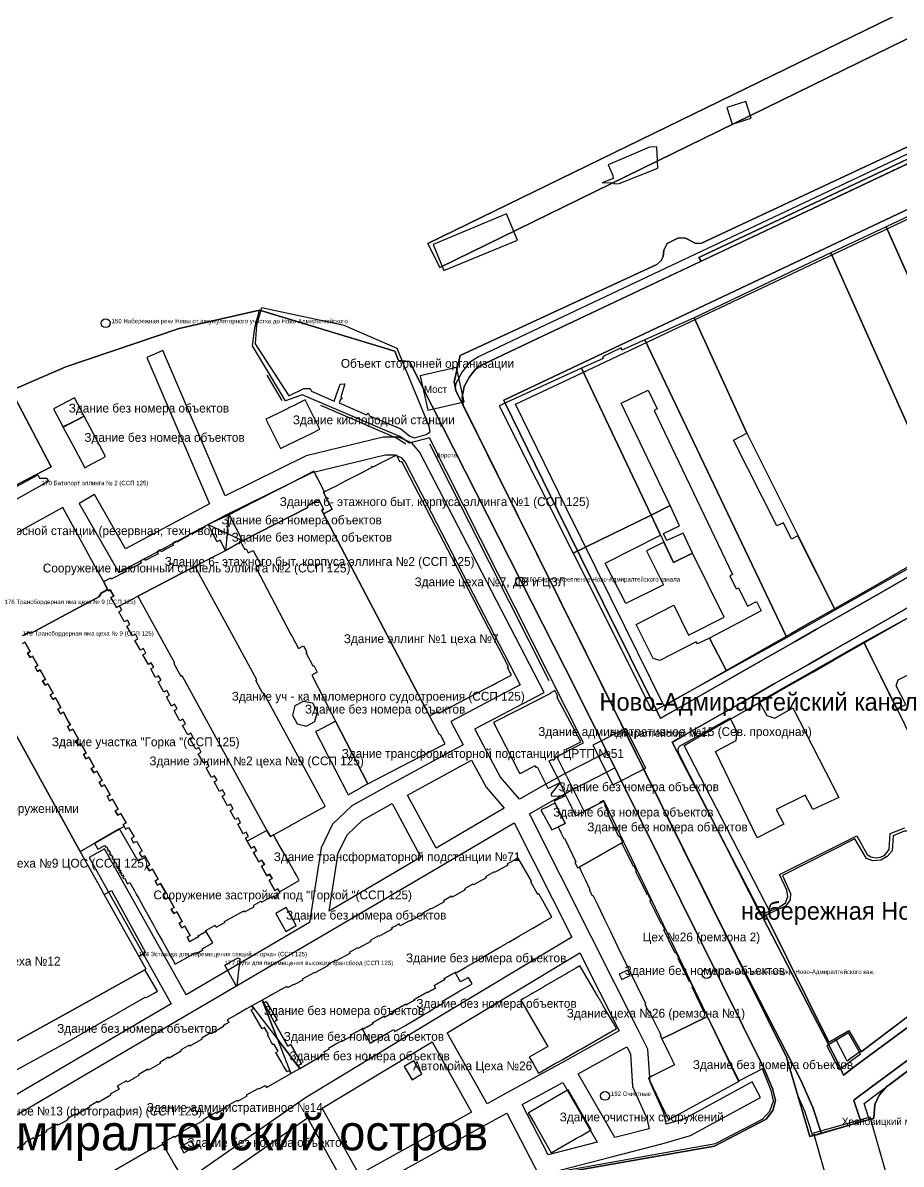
# Model space of a CAD drawing. Extents: x -1571 to 863, y -881 to 2148.
# Drawn here: x 40.6 to 339.2, y 1347.2 to 1735.2 of the extents above; entities that cross this region are included whole.
import ezdxf

# ---------------------------------------------------------------- set-up
doc = ezdxf.new("R2010")
doc.units = 0
for name, color, linetype in [('AREAS', 62, 'CONTINUOUS'), ('BRIDGES', 34, 'CONTINUOUS'), ('BUILDINGS_CONTEXT', 9, 'CONTINUOUS'), ('BUILDINGS_SHIPYARD', 6, 'CONTINUOUS'), ('FENCE', 1, 'CONTINUOUS'), ('FENCE_GATES', 2, 'CONTINUOUS'), ('LABELS', 7, 'CONTINUOUS'), ('LAND_EDGE', 8, 'CONTINUOUS'), ('ROADS_CITY', 8, 'CONTINUOUS'), ('ROADS_INTERNAL', 250, 'CONTINUOUS'), ('SIDEWALKS', 9, 'CONTINUOUS'), ('WATER', 5, 'CONTINUOUS'), ('ZONE_SHIPYARD', 1, 'CONTINUOUS')]:
    doc.layers.add(name, color=color, linetype=linetype)

msp = doc.modelspace()

# ---------------------------------------------------------------- linework, layer by layer
at = {"layer": 'AREAS'}
for points in [[(270.5, 1655.5), (271.231, 1654.184), (402.896, 1716.341), (402.3, 1717.6)], [(254.2, 1567.9), (261.9, 1551.8), (268.3, 1555), (265.1, 1561.8), (259.6, 1559.2), (258.4, 1561.6), (263.9, 1564.2), (260.7, 1571.2)], [(293.2, 1431.9), (314.7, 1388.7), (321.5, 1392.7), (325.7, 1385.4), (375.1, 1422.9), (354.7, 1467.2), (348, 1464.2), (346.4, 1461.7), (343.7, 1460.4), (340.3, 1460.4), (336.5, 1458.9), (336.2, 1453.8), (334.5, 1451.8), (332.3, 1450.6), (329.6, 1450.4), (327.5, 1451.1), (323.5, 1457.8), (298.9, 1445.4), (301.6, 1439.3), (301.5, 1437.1), (299.9, 1435)]]:
    msp.add_lwpolyline(points, close=True, dxfattribs=at)
at = {"layer": 'BRIDGES'}
for points in [[(178.322, 1603.547), (190.722, 1606.347), (188.078, 1618.053), (175.678, 1615.253)], [(234.373, 1489.666), (241.173, 1476.166), (252.427, 1481.834), (245.627, 1495.334)], [(309.48, 1357.77), (319.98, 1320.77), (339.22, 1326.23), (328.72, 1363.23)]]:
    msp.add_lwpolyline(points, close=True, dxfattribs=at)
at = {"layer": 'BUILDINGS_CONTEXT'}
for points in [[(281.783, 1700.795), (288.2, 1702.8), (286.417, 1708.505), (280, 1706.5)], [(256.2, 1693.1), (253.7, 1693), (239.6, 1687), (241.2, 1683.3), (241.3, 1682.3), (237.6, 1680.8), (241.6, 1681), (241.6, 1680.5), (243.4, 1680.6), (256.5, 1685.8)], [(377, 1569.8), (392.2, 1578.5), (350.2, 1673.5), (334.1, 1665.9), (344.1, 1643.6), (349.7, 1646.1), (349, 1647.7), (354.1, 1649.9), (357.9, 1641), (347.3, 1636.3), (353.7, 1622.1), (364.4, 1626.8), (369, 1616.2), (358.4, 1611.6), (364.5, 1597.9), (374.2, 1602.2), (379.1, 1590.9), (369.6, 1586.7)], [(205.1, 1670.3), (180.098, 1659.899), (183.8, 1651), (208.802, 1661.401)], [(358.8, 1559.5), (377, 1569.8), (334.1, 1665.9), (315.3, 1657)], [(315.3, 1657), (268.9, 1635), (286.8, 1595.7), (316.8, 1535.7), (358.8, 1559.5)], [(268.9, 1635), (252.1, 1627.5), (300.4, 1526.3), (316.8, 1535.7), (304.1, 1560.8), (302, 1559.7), (299.2, 1565.3), (297, 1564.2), (282.2, 1593.4), (286.8, 1595.7)], [(300.4, 1526.3), (252.1, 1627.5), (244.3, 1624), (244, 1624.7), (237.7, 1621.7), (237.9, 1621.1), (230.6, 1617.8), (254.2, 1567.9), (260.7, 1571.2), (244.1, 1605.9), (253.2, 1610.4), (256.3, 1604), (255.3, 1603.5), (281.9, 1547.7), (281, 1547.2), (283.1, 1542.8), (284, 1543.2), (287, 1536.9), (290.1, 1538.5), (291.6, 1535.4), (274.1, 1526.1), (279.9, 1515)], [(202.6, 1605), (227.7, 1554.9), (254.2, 1567.9), (230.6, 1617.8)], [(254.2, 1567.9), (227.7, 1554.9), (254.3, 1502), (254.8, 1501.5), (255.7, 1501.6), (279.9, 1515), (274.1, 1526.1), (270, 1524.1), (269.6, 1524.8), (257.2, 1518.5), (254.9, 1519.1), (249.1, 1530.7), (262, 1537.3), (267, 1527.1), (279.1, 1533.2), (268.3, 1555), (261.9, 1551.8), (258.6, 1558.7), (252.7, 1555.7), (258.4, 1544.2), (245.6, 1537.8), (238.6, 1551.5), (257.4, 1561.1)], [(326.6, 1524.7), (337.7, 1502), (340.8, 1503.5), (337.5, 1509.8), (338.2, 1511.9), (348.5, 1517.1), (349.4, 1515.5), (348.2, 1513), (354.6, 1499.8), (354.3, 1497.2), (342.7, 1491.9), (348.2, 1481.2), (368.2, 1490.9), (345.7, 1535.2)], [(321.3, 1391.9), (314, 1387.5), (318.2, 1379.4), (325.4, 1384.8)]]:
    msp.add_lwpolyline(points, close=True, dxfattribs=at)
msp.add_lwpolyline([(354.6, 1468.3), (326.6, 1524.7), (291, 1504.4), (293.6, 1499.8), (296.3, 1498.8), (302.4, 1502.4), (318, 1471.9), (309.2, 1467.8), (306.6, 1472.7), (296.8, 1467.8), (299.4, 1462.8), (290.3, 1458.2), (276.1, 1487.5), (283.1, 1491.3), (283.5, 1494.2), (281.1, 1498.8), (263.8, 1489.2), (263.3, 1488.3), (263.4, 1487.2), (291.4, 1432), (297.8, 1434.6), (299.9, 1436.1), (300.7, 1438.2), (300.4, 1440.4), (297.9, 1445.7), (324.2, 1458.9), (327.7, 1452.5), (328.9, 1451.7), (330.6, 1451.4), (332.1, 1451.6), (333.6, 1452.2), (335.2, 1454.2), (335.5, 1459.6), (340.5, 1461.6)], dxfattribs=at)
at = {"layer": 'BUILDINGS_SHIPYARD'}
for points in [[(121.79, 1638.33), (120.09, 1632.46), (119.66, 1626.15), (131.03, 1608.48), (136.22, 1610.96), (138.36, 1610.93), (138.78, 1610.06), (146.54, 1606.61), (148.57, 1612.36), (150.07, 1612.55), (148.81, 1607.96), (149.34, 1607.41), (148.59, 1607.32), (148.14, 1606.04), (157.5, 1602.02), (158.04, 1602.55), (158.46, 1601.68), (169.1, 1597.21), (172.16, 1594.7), (173.76, 1594.13), (177.74, 1595.24), (179.15, 1596.18), (178.76, 1598.12), (167.96, 1624.56), (149.88, 1632.38)], [(58.173, 1607.775), (51.05, 1603.98), (54.377, 1597.735), (61.5, 1601.53)], [(123.29, 1600.49), (128.21, 1590.48), (131.02, 1591.86), (133.13, 1592.89), (133.53, 1593.09), (136.59, 1594.59), (138.57, 1595.56), (141.6, 1597.05), (136.68, 1607.07), (136.37, 1606.91), (135.74, 1606.6), (135.43, 1606.45), (135.26, 1606.37), (134.17, 1605.83), (133.11, 1605.31), (132.12, 1604.82), (131.53, 1604.53), (131.22, 1604.38), (130.9, 1604.23), (130.59, 1604.07), (130.27, 1603.92), (127.78, 1602.7), (126.72, 1602.18), (126.64, 1602.13), (125.92, 1601.78), (124.3, 1600.99)], [(54.3, 1597.88), (56.95, 1592.92), (59.44, 1588.25), (61.71, 1584.01), (62.07, 1584.2), (64.12, 1585.29), (66.89, 1586.77), (67.11, 1586.89), (68.76, 1587.76), (61.5, 1601.53), (57.05, 1599.25)], [(179.35, 1499.86), (180.25, 1500.33), (181.84, 1501.17), (182.14, 1500.6), (186.43, 1502.85), (193.96, 1506.8), (198.04, 1508.94), (199.17, 1509.53), (199.2, 1509.55), (200.32, 1510.13), (201.69, 1510.85), (201.92, 1510.97), (206.75, 1513.51), (205.4, 1516.09), (205.79, 1516.3), (187.36, 1551.78), (186.58, 1553.26), (169.49, 1586.16), (168.98, 1585.92), (167.73, 1588.32), (161.61, 1585.19), (160.53, 1584.63), (159.58, 1584.15), (159.46, 1584.36), (159, 1584.13), (159.11, 1583.91), (155.43, 1582.03), (154.1, 1581.35), (150.93, 1579.72), (148.81, 1578.64), (147.14, 1577.78), (145.51, 1576.95), (143.21, 1575.77), (142.91, 1575.62), (145.82, 1569.89), (142.91, 1568.37), (178.95, 1499.65)], [(137.56, 1570.46), (137.31, 1570.96), (141.26, 1573.03), (142.88, 1569.93), (142.27, 1569.6), (142.91, 1568.37), (145.82, 1569.89), (142.91, 1575.62), (143.21, 1575.77), (141.17, 1579.79), (140.89, 1580.35), (140.29, 1581.52), (140.17, 1581.76), (139.62, 1582.84), (129.14, 1577.43), (118.41, 1571.9), (110.79, 1567.97), (115.3, 1559.13)], [(145.51, 1500.64), (146.48, 1498.76), (146.97, 1497.79), (157.92, 1476.56), (166.01, 1480.73), (179.14, 1487.5), (184.23, 1490.12), (182.66, 1493.18), (182.41, 1493.05), (178.95, 1499.65), (142.91, 1568.37), (142.27, 1569.6), (142.88, 1569.93), (141.26, 1573.03), (137.31, 1570.96), (137.56, 1570.46), (115.3, 1559.13), (114.67, 1558.81), (116.07, 1556.14), (116.54, 1556.39), (117.24, 1555.05), (118.93, 1555.88), (121.54, 1550.94), (119.83, 1550.11), (131.77, 1527.34), (132.29, 1526.36), (134.31, 1522.5), (136.08, 1523.43), (137.19, 1521.33), (136.87, 1521.16), (139.26, 1516.6), (139.54, 1516.75), (140.75, 1514.44), (138.9, 1513.46)], [(110.79, 1567.97), (103.63, 1564.67), (110.13, 1561.59)], [(70.38, 1542.53), (71.58, 1540.38), (70.6, 1539.83), (72.46, 1536.51), (73.47, 1537.08), (79.75, 1540.35), (99.2, 1550.5), (107.14, 1554.64), (108.26, 1555.22), (109.53, 1555.88), (107.77, 1559.34), (106.72, 1558.85), (103.63, 1564.67), (102.44, 1564.05), (102.59, 1563.75), (98.06, 1561.39), (97.9, 1561.69), (96.82, 1561.12), (96.98, 1560.83), (92.98, 1558.74), (92.81, 1559.07), (91.51, 1558.39), (91.9, 1557.63), (89.26, 1556.26), (88.37, 1555.79), (87.64, 1555.41), (87.3, 1556.06), (86.27, 1555.53), (86.67, 1554.77), (85.5, 1554.16), (84.58, 1553.67), (82.26, 1552.47), (81.99, 1552.99), (80.69, 1552.31), (81.04, 1551.64), (80.1, 1551.15), (78.05, 1550.08), (77.13, 1549.6), (76.9, 1550.04), (75.27, 1549.19), (75.58, 1548.6), (70.72, 1546.06), (70.52, 1546.44), (69.79, 1546.06), (68.56, 1545.42), (68.13, 1545.2), (69.48, 1542.6), (69.72, 1542.17)], [(109.53, 1555.88), (114.67, 1558.81), (115.3, 1559.13), (110.13, 1561.59)], [(91.95, 1517.48), (94.34, 1513.15), (94.65, 1513.32), (123.65, 1460.72), (124.79, 1458.65), (125.84, 1459.22), (131.05, 1462.08), (132.13, 1462.67), (132.34, 1462.79), (132.84, 1463.06), (135.86, 1464.72), (136.52, 1465.08), (136.74, 1465.2), (142.27, 1468.24), (142.49, 1468.36), (143.46, 1468.89), (143.36, 1469.08), (143.28, 1469.23), (143.19, 1469.39), (143.11, 1469.55), (143.03, 1469.7), (142.94, 1469.86), (142.86, 1470.01), (122.57, 1507.41), (122.27, 1507.25), (119.85, 1511.69), (120.16, 1511.87), (110.3, 1530.04), (108.39, 1533.55), (100.52, 1548.07), (100.08, 1548.88), (99.2, 1550.5), (79.75, 1540.35), (92.26, 1517.66)], [(215.09, 1482.11), (215.47, 1482.3), (219.04, 1475.31), (219.17, 1475.05), (219.22, 1474.97), (223.28, 1477.04), (222.07, 1479.41), (221.42, 1480.69), (220.86, 1481.79), (220.34, 1482.8), (220.18, 1483.1), (219.72, 1484.01), (219.55, 1484.35), (220.77, 1484.97), (220.96, 1484.6), (221.62, 1484.94), (221.41, 1485.36), (225.68, 1487.54), (225.33, 1488.23), (225.39, 1488.27), (226.43, 1488.8), (230.35, 1490.8), (222.19, 1506.1), (222.51, 1506.27), (221.51, 1508.23), (219.89, 1507.41), (219.98, 1507.24), (217.8, 1506.12), (217.57, 1506), (217.17, 1505.8), (216.08, 1505.24), (200.7, 1497.38), (202.58, 1493.7), (209.28, 1480.58), (209.39, 1480.36), (209.56, 1480.04), (210.35, 1480.44), (214.78, 1482.71)], [(140.77, 1501.03), (139.29, 1503.95), (135.96, 1504.55), (133.11, 1503.01), (132.29, 1499.85), (133.92, 1496.97), (134.43, 1496.84), (134.73, 1496.76), (136.19, 1496.38), (136.57, 1496.28), (137.01, 1496.17), (139.88, 1497.68)], [(146.97, 1497.79), (145.8, 1497.19), (145.57, 1497.07), (144.48, 1496.51), (142.05, 1495.26), (141, 1494.72), (140.72, 1494.57), (140.42, 1494.42), (140.15, 1494.28), (143.64, 1487.49), (144.25, 1486.31), (146.11, 1482.71), (146.73, 1481.5), (147, 1480.98), (148.72, 1477.64), (149.07, 1476.97), (150.86, 1473.48), (151.21, 1472.81), (155.84, 1475.4), (156.17, 1475.58), (156.53, 1475.78), (156.62, 1475.83), (157.6, 1476.38), (157.92, 1476.56)], [(220.14, 1473.07), (220.48, 1472.37), (225.28, 1472.62), (223.28, 1477.04)], [(222.63, 1461.89), (222.95, 1461.23), (223.57, 1459.94), (224.53, 1457.97), (224.75, 1458.08), (228.65, 1450.04), (228.33, 1449.88), (229.25, 1447.98), (229.77, 1448.24), (244.29, 1456.5), (244.58, 1456.64), (243.59, 1458.68), (243.31, 1458.54), (239.52, 1466.35), (239.82, 1466.5), (238.5, 1469.21), (238.75, 1469.33), (238.01, 1470.86), (236.73, 1470.23), (236.88, 1469.93), (230.42, 1466.51), (230.34, 1466.67), (229.65, 1466.33), (229.75, 1466.13), (229.62, 1466.06), (228.95, 1465.74), (228.68, 1465.61), (228.52, 1465.95), (228.21, 1466.58), (227.96, 1467.1), (227.53, 1467.98), (227.23, 1468.6), (226.89, 1469.32), (226.61, 1469.88), (226.18, 1470.78), (225.28, 1472.62), (221.3, 1470.69), (221.25, 1470.67), (221.59, 1469.98), (224.97, 1463.02)], [(220.26, 1469.34), (220.03, 1469.22), (219.79, 1469.11), (219.56, 1468.99), (219.33, 1468.88), (219.09, 1468.77), (218.86, 1468.65), (217.49, 1467.99), (216.79, 1467.65), (217.44, 1466.44), (217.85, 1465.68), (218.44, 1464.59), (218.8, 1463.92), (219.35, 1462.9), (219.79, 1462.09), (220.47, 1460.84), (222.63, 1461.89), (224.97, 1463.02), (221.59, 1469.98)], [(100.39, 1424.54), (97.36, 1422.9), (96.51, 1424.41), (97.52, 1424.98), (95.69, 1428.18), (94.68, 1427.61), (93.83, 1429.12), (94.84, 1429.69), (92.95, 1433.01), (91.93, 1432.44), (91.09, 1433.95), (92.1, 1434.52), (90.19, 1437.86), (89.18, 1437.29), (88.33, 1438.8), (89.34, 1439.37), (87.49, 1442.62), (86.47, 1442.05), (85.63, 1443.56), (86.64, 1444.13), (84.71, 1447.49), (83.7, 1446.93), (82.85, 1448.44), (83.86, 1449), (82.38, 1451.6), (79.84, 1450.19), (73.54, 1461.19), (65.51, 1456.61), (64.99, 1456.32), (66.15, 1454.29), (68.47, 1455.62), (68.84, 1454.97), (69.15, 1455.15), (69.6, 1454.36), (69.29, 1454.19), (69.51, 1453.8), (69.82, 1453.98), (70.14, 1453.42), (70.47, 1452.85), (70.26, 1452.73), (70.13, 1452.66), (70.4, 1452.2), (70.73, 1452.39), (71.23, 1451.52), (70.9, 1451.33), (71.16, 1450.88), (71.48, 1451.07), (71.95, 1450.25), (71.63, 1450.06), (71.86, 1449.66), (72.18, 1449.85), (72.66, 1449.01), (72.28, 1448.8), (72.53, 1448.37), (72.9, 1448.58), (73.12, 1448.2), (72.74, 1447.99), (72.89, 1447.72), (73.27, 1447.94), (73.56, 1447.42), (73.2, 1447.22), (73.37, 1446.93), (73.74, 1447.14), (73.94, 1446.8), (73.53, 1446.57), (73.73, 1446.23), (74.12, 1446.45), (74.35, 1446.04), (73.97, 1445.83), (74.24, 1445.37), (74.66, 1445.6), (74.99, 1445.03), (74.58, 1444.8), (74.87, 1444.3), (75.18, 1444.48), (76.27, 1442.57), (77.01, 1443), (77.61, 1441.92), (78.48, 1440.34), (79.21, 1439.04), (80.07, 1437.5), (82.13, 1433.79), (82.98, 1432.26), (85.14, 1428.38), (85.89, 1427.03), (86.57, 1425.81), (87.35, 1424.4), (88.01, 1423.22), (88.69, 1421.99), (90.96, 1417.91), (91.65, 1416.68), (92.46, 1415.22), (99.45, 1419.21), (99.66, 1418.83), (101.85, 1420.08), (101.64, 1420.46), (105.23, 1422.5), (103.02, 1426.38), (100.21, 1424.86)], [(122.75, 1449.06), (121.74, 1448.49), (123.55, 1445.26), (124.56, 1445.82), (125.41, 1444.31), (124.4, 1443.75), (126.34, 1440.28), (127.35, 1440.85), (127.91, 1439.85), (134.64, 1443.7), (133.77, 1445.23), (132.96, 1446.67), (131.95, 1448.44), (130.93, 1450.26), (130.49, 1451.03), (129.44, 1452.87), (129.12, 1453.44), (128.93, 1453.77), (127.71, 1455.92), (127.38, 1456.52), (127.34, 1456.58), (126.7, 1457.72), (125.84, 1459.22), (124.79, 1458.65), (123.65, 1460.72), (116.94, 1457.06), (118.26, 1454.7), (119.28, 1455.27), (120.12, 1453.76), (119.11, 1453.19), (120.9, 1450), (121.91, 1450.57), (122.36, 1449.76)], [(272.67, 1398.9), (272.34, 1398.74), (268.16, 1407.36), (268.47, 1407.51), (267.56, 1409.4), (267.28, 1409.27), (263.44, 1417.16), (263.69, 1417.28), (262.8, 1419.11), (262.45, 1418.94), (258.59, 1426.88), (258.91, 1427.03), (258, 1428.91), (257.72, 1428.78), (253.82, 1436.79), (254.12, 1436.94), (253.24, 1438.76), (252.96, 1438.63), (249.04, 1446.71), (249.29, 1446.83), (248.44, 1448.57), (248.2, 1448.45), (244.29, 1456.5), (229.77, 1448.24), (230.07, 1447.62), (230.7, 1446.31), (231.81, 1444.03), (233.33, 1440.89), (233.45, 1440.65), (233.2, 1440.53), (234.17, 1438.53), (234.42, 1438.65), (235.97, 1435.46), (237.95, 1431.39), (238.55, 1430.14), (240.42, 1426.29), (242.97, 1421.05), (246.71, 1413.36), (247.32, 1412.1), (249.28, 1408.06), (252.3, 1401.85), (252.05, 1401.72), (253.02, 1399.72), (253.27, 1399.84), (256.02, 1394.18), (257.15, 1391.86), (257.5, 1391.14), (257.34, 1391.05), (257.93, 1389.83), (273.4, 1397.42)], [(122.53, 1402.12), (123.38, 1402.59), (127.07, 1396.22), (126.11, 1395.66), (130.73, 1387.34), (131.72, 1387.88), (135.34, 1381.34), (134.3, 1380.76), (134.82, 1379.81), (141.57, 1383.77), (142.65, 1384.41), (143.35, 1384.8), (142.99, 1385.44), (144.85, 1386.47), (144.67, 1386.79), (145.33, 1387.15), (147.05, 1388.11), (149.05, 1389.22), (149.17, 1389), (152.41, 1390.8), (152.21, 1391.17), (156, 1393.28), (156.35, 1393.47), (156.5, 1393.21), (159.67, 1394.96), (159.48, 1395.3), (163.52, 1397.53), (163.68, 1397.25), (166.87, 1399.02), (166.68, 1399.35), (170.81, 1401.64), (170.94, 1401.42), (173.78, 1403), (173.64, 1403.26), (178.12, 1405.74), (178.23, 1405.54), (180.99, 1407.07), (180.5, 1407.95), (184.11, 1409.96), (183.9, 1410.34), (187.63, 1412.41), (188.07, 1412.65), (188.19, 1412.44), (190.97, 1414.08), (194.62, 1416.19), (198.78, 1418.61), (202.25, 1420.62), (203.39, 1421.28), (203.62, 1421.41), (203.84, 1421.54), (204.07, 1421.67), (204.29, 1421.8), (204.52, 1421.93), (204.74, 1422.06), (204.98, 1422.2), (205.8, 1422.67), (205.86, 1422.71), (209.52, 1424.83), (214.05, 1427.46), (216.71, 1429), (220.53, 1431.22), (218.71, 1434.51), (218.7, 1434.53), (217.91, 1435.96), (217.89, 1435.98), (216.11, 1439.19), (215.68, 1438.96), (213.29, 1443.27), (213.57, 1443.42), (209.02, 1451.31), (208.95, 1451.27), (208.73, 1451.15), (207.57, 1450.5), (206.06, 1449.67), (205.57, 1449.4), (205.35, 1449.27), (205.55, 1448.92), (201.01, 1446.41), (200.91, 1446.59), (197.93, 1444.94), (198.13, 1444.58), (193.81, 1442.18), (193.67, 1442.43), (190.84, 1440.86), (191.02, 1440.53), (186.55, 1438.05), (186.41, 1438.3), (183.67, 1436.78), (183.87, 1436.42), (181.79, 1435.27), (181.57, 1435.15), (179.54, 1434.02), (179.45, 1434.2), (176.47, 1432.55), (176.64, 1432.25), (172.2, 1429.79), (172.09, 1429.99), (168.98, 1428.26), (168.63, 1428.9), (167.52, 1428.28), (166.37, 1427.64), (165.98, 1427.43), (166.15, 1427.11), (165.6, 1426.81), (164.5, 1426.2), (163.43, 1425.61), (163.22, 1425.49), (161.64, 1424.61), (161.53, 1424.81), (161.22, 1424.64), (160.34, 1424.15), (158.74, 1423.27), (158.92, 1422.95), (154.51, 1420.51), (154.39, 1420.73), (151.62, 1419.2), (151.78, 1418.91), (147.16, 1416.34), (147.04, 1416.55), (144.19, 1414.97), (144.35, 1414.69), (139.95, 1412.25), (139.84, 1412.45), (135.62, 1410.1), (135.78, 1409.82), (132.78, 1408.15), (132.68, 1408.32), (130.63, 1407.18), (130.36, 1407.67), (128.48, 1406.62), (128.26, 1406.5), (127.86, 1406.28), (126.45, 1405.49), (125.62, 1405.04), (124.26, 1404.28), (122.02, 1403.04)], [(126.62, 1432.47), (130.04, 1426.34), (133.623, 1428.339), (130.203, 1434.469)], [(83.65, 1404.45), (83.8, 1404.54), (85.26, 1405.38), (86.39, 1406.03), (82.73, 1412.34), (82.37, 1412.96), (82.16, 1413.33), (56.26, 1398.86), (18.74, 1378.26), (23, 1370.49), (24.07, 1371.08), (25.68, 1371.96), (26.96, 1372.66), (26.82, 1372.92), (56.23, 1389.06), (82.24, 1403.96), (82.65, 1403.88), (83.44, 1404.33)], [(184.11, 1409.96), (180.5, 1407.95), (180.99, 1407.07), (178.23, 1405.54), (178.12, 1405.74), (173.64, 1403.26), (173.78, 1403), (170.94, 1401.42), (170.81, 1401.64), (166.68, 1399.35), (166.87, 1399.02), (163.68, 1397.25), (163.52, 1397.53), (159.48, 1395.3), (159.67, 1394.96), (156.5, 1393.21), (156.35, 1393.47), (156, 1393.28), (156.59, 1392.21), (157.6, 1390.38), (158.7, 1388.41), (162.21, 1390.4), (163.57, 1391.17), (166.77, 1392.98), (167.15, 1392.32), (169.52, 1393.72), (170.55, 1394.32), (176.63, 1397.9), (176.83, 1398.02), (178.62, 1399.07), (180.2, 1400), (183.63, 1402.02), (183.3, 1402.62), (189.26, 1406.12), (190.25, 1406.7), (193.38, 1408.53), (192.15, 1410.74), (189.4, 1409.21), (187.63, 1412.41), (183.9, 1410.34)], [(239.01, 1399.28), (237.99, 1401.04), (237.84, 1401.31), (237.68, 1401.58), (237.53, 1401.84), (237.37, 1402.11), (237.22, 1402.38), (237.06, 1402.64), (236.91, 1402.91), (236.75, 1403.17), (236.6, 1403.44), (236.44, 1403.71), (236.29, 1403.97), (236.13, 1404.24), (235.98, 1404.51), (235.82, 1404.77), (235.66, 1405.05), (233.2, 1409.28), (230.05, 1414.7), (228.69, 1413.91), (226.25, 1412.49), (225.54, 1412.08), (222.15, 1410.11), (221.44, 1409.7), (218.43, 1407.95), (217.73, 1407.55), (214.07, 1405.42), (213.49, 1405.08), (211.09, 1403.69), (209.94, 1403.02), (218.76, 1387.82), (219.07, 1387.28), (212.81, 1383.64), (213.56, 1382.33), (214.22, 1381.21), (215.98, 1378.17), (221.44, 1381.3), (222.26, 1381.77), (223.15, 1382.27), (223.97, 1382.74), (229.42, 1385.85), (230.53, 1386.49), (242.48, 1393.32), (241.07, 1395.74), (240.08, 1397.45)], [(246.24, 1413.14), (243.43, 1411.81), (244.292, 1409.989), (247.102, 1411.319)], [(127.23, 1389.75), (122.02, 1403.04), (118.55, 1401.12)], [(122.02, 1403.04), (127.23, 1389.75), (134.82, 1379.81), (134.3, 1380.76), (135.34, 1381.34), (131.72, 1387.88), (130.73, 1387.34), (126.11, 1395.66), (122.53, 1402.12)], [(260.27, 1384.97), (261.36, 1382.72), (261.53, 1382.38), (261.96, 1381.47), (262.18, 1381.02), (255.86, 1377.79), (254.75, 1377.22), (253.33, 1376.49), (260.18, 1362.26), (284.14, 1375.5), (273.4, 1397.42), (257.93, 1389.83)], [(127.23, 1389.75), (131.8, 1378.1), (134.82, 1379.81)], [(173.04, 1375.9), (176.31, 1377.89), (175.56, 1379.12), (175.16, 1379.78), (174.67, 1380.57), (174.54, 1380.79), (173.56, 1382.4), (170.32, 1380.45), (170.68, 1379.84)], [(214.79, 1360.67), (220.27, 1351.06), (228.92, 1356.06), (230.42, 1356.92), (233.84, 1358.9), (228.88, 1367.53), (228.71, 1367.84), (227.94, 1369.17), (227.83, 1369.37), (226.04, 1372.48), (225.81, 1372.34), (212.73, 1364.83), (212.49, 1364.69), (213.33, 1363.22)], [(94.209, 1353.16), (95.345, 1351.075), (99.036, 1353.085), (97.9, 1355.17)], [(70.91, 1339.93), (71.29, 1339.23), (73.56, 1335.1), (74.03, 1334.25), (74.96, 1332.54), (75.55, 1331.47), (79.62, 1333.77), (94.92, 1342.42), (93.54, 1344.84), (93.09, 1345.63), (92.41, 1346.81), (92.25, 1347.1), (88.29, 1354.05), (85.31, 1352.33), (85.03, 1352.8), (70.37, 1344.32), (70.56, 1343.99), (69.13, 1343.16)]]:
    msp.add_lwpolyline(points, close=True, dxfattribs=at)
for points in [[(40.57, 1526.92), (41.16, 1527.24), (41.5, 1527.42), (42.72, 1528.09), (42.87, 1527.8), (43.28, 1528.02), (43.43, 1527.74), (56.75, 1534.87), (66.71, 1540.21), (66.55, 1540.49), (67.11, 1540.8), (66.91, 1541.16), (69.48, 1542.6), (68.13, 1545.2), (65.69, 1549.64), (63.68, 1553.3), (62.07, 1556.24), (56.86, 1565.75), (54.26, 1570.49), (52.73, 1569.66), (51.93, 1569.22), (27.35, 1555.74)], [(40.53, 1524.22), (41.36, 1524.67), (43.12, 1521.48), (42.27, 1521.01), (43.1, 1519.49), (43.95, 1519.96), (45.71, 1516.77), (44.83, 1516.28), (45.66, 1514.76), (46.54, 1515.25), (48.3, 1512.05), (47.39, 1511.55), (48.22, 1510.03), (49.14, 1510.54), (50.92, 1507.3), (49.98, 1506.78), (50.84, 1505.2), (51.79, 1505.72), (53.57, 1502.48), (52.6, 1501.95), (53.45, 1500.36), (54.44, 1500.9), (56.22, 1497.66), (56.61, 1496.95), (56.81, 1496.6), (56.61, 1496.49), (55.79, 1496.05), (56.6, 1494.6), (56.6, 1494.6), (56.64, 1494.53), (57.66, 1495.1), (59.57, 1491.74), (58.56, 1491.17), (59.41, 1489.66), (60.42, 1490.23), (62.23, 1487.05), (61.22, 1486.49), (62.07, 1484.98), (63.08, 1485.55), (64.9, 1482.36), (63.89, 1481.79), (64.74, 1480.29), (65.75, 1480.85), (67.58, 1477.66), (66.57, 1477.09), (67.41, 1475.58), (68.43, 1476.15), (70.3, 1472.85), (69.3, 1472.29), (70.14, 1470.78), (71.15, 1471.35), (73.08, 1467.96), (72.08, 1467.4), (72.92, 1465.89), (73.93, 1466.46), (75.77, 1463.25), (74.76, 1462.68), (75.1, 1462.08), (75.6, 1461.17), (76.62, 1461.74), (78.46, 1458.51), (77.45, 1457.95), (78.29, 1456.44), (79.31, 1457.01), (81.23, 1453.63), (80.22, 1453.07), (81.07, 1451.56), (82.08, 1452.13), (82.38, 1451.6), (83.86, 1449), (82.85, 1448.44), (83.7, 1446.93), (84.71, 1447.49), (86.64, 1444.13), (85.63, 1443.56), (86.47, 1442.05), (87.49, 1442.62), (89.34, 1439.37), (88.33, 1438.8), (89.18, 1437.29), (90.19, 1437.86), (92.1, 1434.52), (91.09, 1433.95), (91.93, 1432.44), (92.95, 1433.01), (94.84, 1429.69), (93.83, 1429.12), (94.68, 1427.61), (95.69, 1428.18), (97.52, 1424.98), (96.51, 1424.41), (97.36, 1422.9), (100.39, 1424.54), (100.21, 1424.86), (103.02, 1426.38), (102.84, 1426.71), (103.19, 1426.9), (105.75, 1428.29), (106.02, 1428.43), (106.37, 1427.78), (109.36, 1429.4), (109.19, 1429.72), (115.82, 1433.31), (116, 1432.99), (119.25, 1434.75), (119.01, 1435.21), (119.16, 1435.29), (121.58, 1436.6), (121.65, 1436.64), (121.83, 1436.31), (124.85, 1437.95), (124.92, 1437.82), (126.05, 1438.43), (126.42, 1437.76), (127.42, 1438.3), (127.05, 1438.98), (128.09, 1439.53), (127.91, 1439.85), (127.35, 1440.85), (126.34, 1440.28), (124.4, 1443.75), (125.41, 1444.31), (124.56, 1445.82), (123.55, 1445.26), (121.74, 1448.49), (122.75, 1449.06), (122.36, 1449.76), (121.91, 1450.57), (120.9, 1450), (119.11, 1453.19), (120.12, 1453.76), (119.28, 1455.27), (118.26, 1454.7), (116.94, 1457.06), (116.4, 1458.04), (117.41, 1458.6), (116.56, 1460.11), (115.55, 1459.55), (113.69, 1462.87), (114.7, 1463.44), (113.86, 1464.95), (112.84, 1464.38), (111.09, 1467.52), (112.1, 1468.08), (111.26, 1469.6), (110.24, 1469.03), (108.37, 1472.37), (109.38, 1472.94), (108.54, 1474.45), (107.52, 1473.88), (105.68, 1477.17), (106.69, 1477.74), (105.85, 1479.25), (104.84, 1478.68), (102.98, 1482), (104, 1482.56), (103.15, 1484.07), (102.14, 1483.51), (100.3, 1486.78), (101.32, 1487.34), (100.47, 1488.85), (99.46, 1488.29), (97.55, 1491.7), (98.56, 1492.27), (97.72, 1493.78), (96.7, 1493.21), (94.91, 1496.41), (95.92, 1496.98), (95.08, 1498.49), (94.06, 1497.92), (92.07, 1501.48), (93.09, 1502.05), (92.24, 1503.56), (91.23, 1502.99), (89.47, 1506.14), (90.48, 1506.71), (89.63, 1508.22), (88.62, 1507.65), (86.65, 1511.18), (87.66, 1511.74), (86.81, 1513.25), (85.8, 1512.69), (84.16, 1515.61), (85.18, 1516.18), (84.33, 1517.69), (83.32, 1517.12), (81.46, 1520.44), (82.47, 1521), (81.63, 1522.51), (80.62, 1521.95), (78.74, 1525.3), (79.75, 1525.86), (78.91, 1527.37), (77.9, 1526.81), (76.05, 1530.1), (77.06, 1530.67), (76.22, 1532.18), (75.2, 1531.61), (73.31, 1535), (74.32, 1535.57), (73.47, 1537.08), (72.46, 1536.51), (70.6, 1539.83), (71.58, 1540.38), (70.38, 1542.53), (69.72, 1542.17), (69.48, 1542.6), (66.91, 1541.16), (67.11, 1540.8), (66.55, 1540.49), (66.71, 1540.21), (56.75, 1534.87), (43.43, 1527.74), (43.28, 1528.02), (42.87, 1527.8), (42.72, 1528.09), (41.16, 1527.24), (40.69, 1526.98), (40.57, 1526.92)], [(25.67, 1515.93), (56.48, 1460.12), (60.15, 1453.56), (61.47, 1454.31), (64.93, 1456.28), (64.99, 1456.32), (65.51, 1456.61), (73.54, 1461.19), (74.96, 1462), (75.1, 1462.08), (74.76, 1462.68), (75.77, 1463.25), (73.93, 1466.46), (72.92, 1465.89), (72.08, 1467.4), (73.08, 1467.96), (71.15, 1471.35), (70.14, 1470.78), (69.3, 1472.29), (70.3, 1472.85), (68.43, 1476.15), (67.41, 1475.58), (66.57, 1477.09), (67.58, 1477.66), (65.75, 1480.85), (64.74, 1480.29), (63.89, 1481.79), (64.9, 1482.36), (63.08, 1485.55), (62.07, 1484.98), (61.22, 1486.49), (62.23, 1487.05), (60.42, 1490.23), (59.41, 1489.66), (58.56, 1491.17), (59.57, 1491.74), (57.66, 1495.1), (56.64, 1494.53), (56.6, 1494.6), (55.79, 1496.05), (56.61, 1496.49), (56.81, 1496.6), (56.61, 1496.95), (56.22, 1497.66), (54.44, 1500.9), (53.45, 1500.36), (52.6, 1501.95), (53.57, 1502.48), (51.79, 1505.72), (50.84, 1505.2), (49.98, 1506.78), (50.92, 1507.3), (49.14, 1510.54), (48.22, 1510.03), (47.39, 1511.55), (48.3, 1512.05), (46.54, 1515.25), (45.66, 1514.76), (44.83, 1516.28), (45.71, 1516.77), (43.95, 1519.96), (43.1, 1519.49), (42.27, 1521.01), (43.12, 1521.48), (41.36, 1524.67), (40.53, 1524.22)], [(18.74, 1378.26), (56.26, 1398.86), (82.16, 1413.33), (82.53, 1413.53), (80.07, 1417.92), (68.31, 1438.96), (67.76, 1439.96), (67.57, 1440.29), (60.15, 1453.56), (56.48, 1460.12), (25.67, 1515.93)], [(70.37, 1344.32), (85.03, 1352.8), (85.31, 1352.33), (88.29, 1354.05), (88.06, 1354.45), (89.56, 1355.31), (89.81, 1355.46), (91.17, 1356.24), (91.58, 1356.47), (92.02, 1356.72), (92.16, 1356.47), (95, 1358.09), (94.85, 1358.34), (99.24, 1360.85), (99.39, 1360.6), (102.22, 1362.22), (102.08, 1362.47), (103.11, 1363.06), (105.32, 1364.33), (106.32, 1364.9), (106.5, 1364.57), (107.44, 1365.11), (107.61, 1365.21), (107.79, 1365.31), (107.96, 1365.41), (108.13, 1365.51), (108.3, 1365.61), (108.48, 1365.71), (108.65, 1365.81), (108.82, 1365.91), (108.99, 1366.01), (109.17, 1366.11), (109.34, 1366.21), (109.49, 1366.29), (109.32, 1366.59), (110.31, 1367.15), (113.52, 1368.98), (113.69, 1368.69), (116.88, 1370.51), (116.73, 1370.77), (120.83, 1373.11), (120.98, 1372.85), (123.01, 1374.02), (123.44, 1373.27), (131.8, 1378.1), (131.27, 1379.03), (130.47, 1378.57), (129.17, 1380.8), (128.54, 1381.91), (126.64, 1385.18), (127.43, 1385.64), (126.14, 1387.87), (125.68, 1387.89), (125.11, 1388.88), (124.38, 1390.14), (123.89, 1390.98), (124.07, 1391.59), (122.83, 1393.72), (122.03, 1393.27), (118.32, 1399.68), (119.12, 1400.14), (118.55, 1401.12), (116.68, 1400.03), (114.73, 1398.91), (113.36, 1398.11), (111.64, 1397.12), (110.15, 1396.26), (110.64, 1395.4), (109.61, 1394.8), (108.74, 1394.3), (108.89, 1394.05), (104.64, 1391.59), (104.5, 1391.84), (101.48, 1390.09), (101.66, 1389.79), (101.37, 1389.63), (97.79, 1387.56), (97.51, 1387.39), (97.31, 1387.73), (96.9, 1387.49), (96.68, 1387.36), (94.26, 1385.96), (94.45, 1385.64), (90.38, 1383.28), (90.21, 1383.57), (87.17, 1381.82), (87.36, 1381.5), (83.32, 1379.16), (83.12, 1379.5), (80.64, 1378.06), (80.43, 1377.94), (79.94, 1377.66), (80.1, 1377.37), (78.54, 1376.47), (78.21, 1376.28), (78, 1376.16), (76.13, 1375.08), (75.86, 1375.54), (72.77, 1373.75), (73.35, 1372.74), (70.31, 1370.99), (70.51, 1370.65), (66.25, 1368.19), (66.06, 1368.52), (63.18, 1366.86), (63.35, 1366.56), (58.9, 1363.99), (58.7, 1364.32), (56.14, 1362.88), (55.72, 1362.65), (55.92, 1362.3), (52.63, 1360.46), (52.43, 1360.8), (48.55, 1358.63), (48.75, 1358.28), (44.37, 1355.83), (44.17, 1356.18), (41.17, 1354.49), (41.37, 1354.15), (37.01, 1351.7)]]:
    msp.add_lwpolyline(points, dxfattribs=at)
at = {"layer": 'FENCE'}
for points in [[(128.841, 1606.877), (123.67, 1615.436)], [(170.835, 1592.038), (167.668, 1594.091), (141.928, 1605.112)], [(219.551, 1511.598), (179.024, 1591.956)], [(-51.177, 1169.119), (103.928, 1285.646), (199.533, 1340.597), (276.116, 1354.241), (292.086, 1362.545), (294.615, 1365.201), (295.829, 1368.712), (295.053, 1372.3), (292.07, 1379.614)]]:
    msp.add_lwpolyline(points, dxfattribs=at)
at = {"layer": 'LAND_EDGE'}
for points in [[(376.6, 1757), (178.3, 1660.2), (182.4, 1652.1), (372.3, 1745.1)], [(391.8, 1716.7), (271.1, 1660.2), (269.2, 1660.3), (265.9, 1662), (263.6, 1662.2), (259.7, 1660.2), (258.6, 1658), (258.3, 1655.8), (257.6, 1654.4), (256.2, 1653.1), (189.3, 1622.1), (187.3, 1613.2), (187.8, 1610.2), (300.3, 1383.6), (308.2, 1356.6), (330, 1362.9), (330.3, 1367.5), (331.8, 1370.7), (334.3, 1373.5), (394.2, 1418.4)], [(199.6, 1340), (275.8, 1353.4), (293.3, 1362.5), (295.6, 1365.5), (296.5, 1368.9), (295.5, 1373), (292.6, 1379.9), (228.8, 1508.5), (172.1, 1620.1), (168.4, 1620.5), (167.1, 1623.6), (121.1, 1637.6), (93.8, 1631.3), (55.3, 1618.3), (36.7, 1610.2), (50.3, 1584.3), (18, 1567.5), (6.8, 1586.3), (-4.9, 1579.6), (-10.3, 1589.1), (-19.5, 1584.1), (-2.2, 1552.1), (-118.5, 1487.5)]]:
    msp.add_lwpolyline(points, dxfattribs=at)
at = {"layer": 'OBJECT_POINTS'}
for centre in [(68.82, 1633.11), (209.75, 1545.3), (273.12, 1411.87), (238.58, 1370.44)]:
    msp.add_circle(centre, 1.5, dxfattribs=at)
at = {"layer": 'PLATFORMS'}
for points in [[(47.08, 1578.05), (44.61, 1576.7), (25.04, 1565.74), (22.6, 1564.4), (20.79, 1563.56), (19.98, 1564.99), (20.47, 1565.76), (19.62, 1567.33), (45.74, 1581.57), (46.37, 1580.47), (48.79, 1580.39), (49.4, 1579.38)], [(80.07, 1417.92), (68.31, 1438.96), (70.74, 1440.32), (82.34, 1419.18)], [(109.29, 1414.89), (113.69, 1417.38), (114.39, 1417.04), (113.43, 1407.99), (113.21, 1407.86)]]:
    msp.add_lwpolyline(points, close=True, dxfattribs=at)
at = {"layer": 'ROADS_CITY'}
for points in [[(417.901, 1723.425), (217.305, 1628.727), (197.039, 1619.106), (194.572, 1617.461), (192.455, 1614.92), (190.716, 1611.635), (190.031, 1607.985), (190.336, 1605.092), (282.313, 1419.829), (305.079, 1375.784), (309.161, 1366.482), (311.91, 1358.234), (312.058, 1357.715), (325.507, 1361.602), (325.29, 1362.366), (323.106, 1368.918), (323.284, 1369.052), (323.315, 1369.065), (323.312, 1369.073), (329.086, 1373.389), (356.786, 1393.89)], [(346.609, 1549.731), (329.469, 1539.908), (310.454, 1529.1), (303.262, 1524.904), (291.376, 1518.212), (280.565, 1512.006), (261.457, 1501.101), (257.707, 1498.93), (257.407, 1498.769), (256.287, 1501.079), (237.976, 1538.101), (222.681, 1569.091), (204.392, 1606.357), (204.218, 1607.016), (223.295, 1616.073), (423.899, 1710.775)], [(351.414, 1401.11), (323.714, 1380.611), (319.6, 1377.534), (317.721, 1381.816), (261.434, 1490.716), (262.093, 1491.07), (265.943, 1493.299), (285.035, 1504.194), (295.824, 1510.388), (307.738, 1517.096), (314.946, 1521.3), (333.931, 1532.092), (350.991, 1541.869)]]:
    msp.add_lwpolyline(points, dxfattribs=at)
at = {"layer": 'ROADS_INTERNAL'}
msp.add_lwpolyline([(99.689, 1336.651), (137.392, 1362.94), (152.634, 1335.524), (198.749, 1361.073), (205.151, 1364.591), (216.137, 1343.397), (241.252, 1349.896), (257.89, 1354.206), (267.645, 1357.008), (291.412, 1369.943), (288.544, 1375.213), (265.355, 1362.592), (259.367, 1360.872), (258.568, 1364.636), (253.86, 1375.132), (253.156, 1386.297), (249.982, 1392.645), (233.879, 1424.65), (212.855, 1466.322), (220.572, 1470.786), (227.806, 1474.75), (239.08, 1480.536), (241.933, 1482.027), (239.266, 1487.403), (236.32, 1485.864), (224.994, 1480.05), (217.628, 1476.014), (209.546, 1471.34), (203.085, 1478.813), (197.045, 1490.016), (194.264, 1495.246), (217.835, 1507.631), (175.614, 1589.17), (172.966, 1592.347), (168.45, 1594.4), (163.141, 1594.4), (136.972, 1588.037), (109.412, 1574.486), (88.263, 1623.801), (82.749, 1621.437), (104.06, 1571.742), (75.553, 1556.425), (65.007, 1574.858), (59.799, 1571.878), (73.247, 1548.375), (109.272, 1567.732), (139.028, 1582.363), (163.859, 1588.4), (167.15, 1588.4), (169.234, 1587.453), (170.586, 1585.83), (209.765, 1510.169), (186.136, 1497.754), (190.357, 1489.814), (165.953, 1476.528), (152.509, 1469.036), (145.933, 1462.795), (142.106, 1454.802), (138.06, 1429.371), (96.222, 1404.836), (68.428, 1454.439), (63.194, 1451.506), (91.045, 1401.799), (23.737, 1362.298)], dxfattribs=at)
for points in [[(171.457, 1472.693), (193.189, 1484.525), (198.115, 1475.387), (204.276, 1468.261), (181.164, 1454.665)], [(144.761, 1433.302), (147.894, 1452.998), (150.867, 1459.205), (156.091, 1464.164), (166.202, 1469.798), (175.988, 1451.624)], [(25.573, 1356.418), (96.618, 1398.112), (142.318, 1424.912), (181.52, 1447.913), (207.663, 1463.292), (227.268, 1424.434), (179.35, 1395.568), (136.764, 1369.817), (96.511, 1341.749), (48.247, 1315.01), (28.551, 1346.855)], [(184.937, 1391.93), (229.975, 1419.06), (243.325, 1392.526), (223.849, 1381.726), (204.955, 1371.329), (198.464, 1367.763)], [(142.428, 1366.23), (179.798, 1388.827), (193.211, 1364.864), (154.966, 1343.676)], [(229.425, 1377.957), (246.017, 1387.158), (247.244, 1384.703), (247.94, 1373.668), (252.832, 1362.764), (253.57, 1359.285), (241.956, 1356.276)], [(210.41, 1367.482), (224.173, 1375.055), (235.928, 1354.716), (219.263, 1350.403)]]:
    msp.add_lwpolyline(points, close=True, dxfattribs=at)
at = {"layer": 'SIDEWALKS'}
for points in [[(416.615, 1726.135), (216.021, 1631.438), (195.556, 1621.723), (192.546, 1619.716), (189.95, 1616.601), (187.851, 1612.636), (187.609, 1611.345), (187.8, 1610.2), (190.336, 1605.092), (190.031, 1607.985), (190.716, 1611.635), (192.455, 1614.92), (194.572, 1617.461), (197.039, 1619.106), (217.305, 1628.727), (271.231, 1654.184), (270.5, 1655.5), (402.3, 1717.6)], [(423.899, 1710.775), (223.295, 1616.073), (204.218, 1607.016), (204.392, 1606.357), (222.681, 1569.091), (237.976, 1538.101), (256.287, 1501.079), (257.407, 1498.769), (257.707, 1498.93), (261.457, 1501.101), (280.565, 1512.006), (291.376, 1518.212), (303.262, 1524.904), (310.454, 1529.1), (329.469, 1539.908), (346.609, 1549.731)], [(345.149, 1552.352), (327.982, 1542.514), (308.957, 1531.7), (301.77, 1527.507), (289.893, 1520.82), (279.074, 1514.609), (259.962, 1503.702), (258.698, 1502.97), (240.665, 1539.43), (225.372, 1570.416), (208.129, 1605.552), (224.579, 1613.362), (425.185, 1708.065)], [(350.991, 1541.869), (333.931, 1532.092), (314.946, 1521.3), (307.738, 1517.096), (295.824, 1510.388), (285.035, 1504.194), (265.943, 1493.299), (262.093, 1491.07), (261.434, 1490.716), (317.721, 1381.816), (319.6, 1377.534), (323.714, 1380.611), (351.414, 1401.11)], [(347.366, 1401.847), (325.7, 1385.4), (325.534, 1385.689), (321.924, 1383.018), (320.829, 1382.199), (320.43, 1383.109), (316.878, 1389.981), (314.7, 1388.7), (293.2, 1431.9), (294.823, 1432.651), (265.423, 1489.531), (267.438, 1490.698), (286.526, 1501.591), (297.307, 1507.78), (309.23, 1514.493), (316.443, 1518.7), (335.418, 1529.486), (352.451, 1539.248)], [(356.786, 1393.89), (329.086, 1373.389), (323.312, 1369.073), (323.315, 1369.065), (323.284, 1369.052), (323.106, 1368.918), (325.29, 1362.366), (325.507, 1361.602), (328.39, 1362.435), (328.157, 1363.251), (326.637, 1367.813), (330.876, 1370.982), (335.988, 1374.765), (394.2, 1418.4)]]:
    msp.add_lwpolyline(points, dxfattribs=at)
msp.add_lwpolyline([(190.336, 1605.092), (300.3, 1383.6), (304.156, 1370.422), (306.358, 1365.402), (309.043, 1357.349), (309.176, 1356.882), (312.058, 1357.715), (311.91, 1358.234), (309.161, 1366.482), (305.079, 1375.784), (282.313, 1419.829)], close=True, dxfattribs=at)
at = {"layer": 'WATER'}
for points in [[(372.3, 1745.1), (182.4, 1652.1), (178.3, 1660.2), (376.6, 1757)], [(394.2, 1418.4), (334.3, 1373.5), (331.8, 1370.7), (330.3, 1367.5), (330, 1362.9), (308.2, 1356.6), (300.3, 1383.6), (187.8, 1610.2), (187.3, 1613.2), (189.3, 1622.1), (256.2, 1653.1), (257.6, 1654.4), (258.3, 1655.8), (258.6, 1658), (259.7, 1660.2), (263.6, 1662.2), (265.9, 1662), (269.2, 1660.3), (271.1, 1660.2), (391.8, 1716.7)], [(-118.5, 1487.5), (-2.2, 1552.1), (-19.5, 1584.1), (-10.3, 1589.1), (-4.9, 1579.6), (6.8, 1586.3), (18, 1567.5), (50.3, 1584.3), (36.7, 1610.2), (55.3, 1618.3), (93.8, 1631.3), (121.1, 1637.6), (167.1, 1623.6), (168.4, 1620.5), (172.1, 1620.1), (228.8, 1508.5), (292.6, 1379.9), (295.5, 1373), (296.5, 1368.9), (295.6, 1365.5), (293.3, 1362.5), (275.8, 1353.4), (199.6, 1340)]]:
    msp.add_lwpolyline(points, dxfattribs=at)
at = {"layer": 'ZONE_SHIPYARD'}
msp.add_lwpolyline([(199.6, 1340), (275.8, 1353.4), (293.3, 1362.5), (295.6, 1365.5), (296.5, 1368.9), (295.5, 1373), (292.6, 1379.9), (284, 1375.4), (238.3, 1470.6), (231.5, 1467.2), (222.2, 1485.8), (231.2, 1490.5), (178.9, 1594.2), (172, 1592.3), (169, 1594.5), (135.6, 1608.8), (130, 1606.7), (118.7, 1625.4), (119.5, 1631.6), (121.1, 1637.6), (93.8, 1631.3), (55.3, 1618.3), (36.7, 1610.2), (50.3, 1584.3), (18, 1567.5)], dxfattribs=at)

# ---------------------------------------------------------------- texts
at = {"layer": 'FENCE_GATES'}
msp.add_text('Ворота', height=1.5, dxfattribs=at).set_placement((181.275, 1587.492))
at = {"layer": 'LABELS'}
for s, height, p in [('150 Набережная реки Невы от аккумуляторного участка до Ново-Адмиралтейского', 1.5, (70.82, 1633.11)), ('Объект сторонней организации', 3, (148.762, 1617.967)), ('Мост', 2.5, (177, 1609.4)), ('Здание без номера объектов', 3, (56.275, 1602.755)), ('Здание кислородной станции', 3, (132.446, 1598.771)), ('Здание без номера объектов', 3, (61.557, 1592.799)), ('170 Батопорт эллинга № 2 (ССП 125)', 1.5, (47.08, 1578.05)), ('Здание 6- этажного быт. корпуса эллинга №1 (ССП 125)', 3, (127.974, 1570.953)), ('Здание без номера объектов', 3, (108.183, 1564.743)), ('Здание насосной станции (резервная, техн. воды)', 3, (16.906, 1561.094)), ('Здание без номера объектов', 3, (111.643, 1558.873)), ('Здание 6- этажного быт. корпуса эллинга №2 (ССП 125)', 3, (88.885, 1550.628)), ('Сооружение наклонный стапель эллинга №2 (ССП 125)', 3, (47.437, 1548.397)), ('Здание цеха №7, ДВ и ЦЗЛ', 3, (173.82, 1543.721)), ('160 Берегоукрепление Ново-Адмиралтейского канала', 1.5, (211.75, 1545.3)), ('176 Трансбордерная яма цеха № 9 (ССП 125)', 1.5, (34.43, 1537.64)), ('176 Трансбордерная яма цеха № 9 (ССП 125)', 1.5, (40.57, 1526.92)), ('Здание эллинг №1 цеха №7', 3, (149.769, 1524.37)), ('Здание уч - ка маломерного судостроения (ССП 125)', 3, (111.66, 1504.799)), ('Ново-Адмиралтейский канал', 6, (236.673, 1501.406)), ('Здание без номера объектов', 3, (136.558, 1500.415)), ('Здание административное №15 (Сев. проходная)', 3, (215.856, 1492.786)), ('Адмиралтейский мост', 2.5, (240, 1492.5)), ('Здание участка "Горка "(ССП 125)', 3, (50.529, 1489.31)), ('Здание трансформаторной подстанции ЦРТП №51', 3, (149.056, 1485.355)), ('Здание эллинг №2 цеха №9 (ССП 125)', 3, (83.669, 1482.818)), ('Здание без номера объектов', 3, (222.773, 1474.031)), ('Насосная станция № 3 с водозаборными сооружениями', 3, (-45.617, 1466.66)), ('Здание без номера объектов', 3, (220.934, 1465.41)), ('Здание без номера объектов', 3, (232.551, 1460.374)), ('Здание цеха №9 ЦОС (ССП 125)', 3, (21.535, 1448.056)), ('Здание трансформаторной подстанции №71', 3, (125.942, 1450.258)), ('Сооружение застройка под "Горкой "(ССП 125)', 3, (85.06, 1437.265)), ('набережная Ново-Адмиралтейского канала', 6, (284.757, 1430.346)), ('Здание без номера объектов', 3, (130.121, 1430.404)), ('Цех №26 (ремзона 2)', 3, (251.346, 1422.965)), ('Здание цеха №7 и старотрубного участка цеха №12', 3, (-44.305, 1414.753)), ('184 Эстакада для перемещения секций «Горка» (ССП 125)', 1.5, (80.07, 1417.92)), ('177 Пути для перемещения высокого трансборд (ССП 125)', 1.5, (109.29, 1414.89)), ('Здание без номера объектов', 3, (170.902, 1415.861)), ('Здание без номера объектов', 3, (245.266, 1411.565)), ('161 Южная часть берегоукр. Ново-Адмиралтейского кан.', 1.5, (275.12, 1411.87)), ('Здание без номера объектов', 3, (122.6, 1397.97)), ('Здание без номера объектов', 3, (174.423, 1400.385)), ('Здание цеха №26 (ремзона №1)', 3, (225.554, 1397.057)), ('Здание без номера объектов', 3, (52.311, 1391.888)), ('Здание без номера объектов', 3, (129.331, 1389.168)), ('Здание без номера объектов', 3, (131.283, 1382.553)), ('Автомойка Цеха №26', 3, (173.308, 1379.154)), ('Здание без номера объектов', 3, (268.421, 1379.572)), ('192 Очистные', 1.5, (240.58, 1370.44)), ('Здание административное №13 (фотография) (ССП 125)', 3, (-5.653, 1363.782)), ('Здание административное №14', 3, (82.772, 1365.021)), ('Ново-Адмиралтейский остров', 12, (-25.071, 1351.937)), ('Здание очистных сооружений', 3, (223.16, 1361.777)), ('Храповицкий мост', 2.5, (319.1, 1360.5)), ('Здание без номера объектов', 3, (96.622, 1353.122))]:
    msp.add_text(s, height=height, dxfattribs=at).set_placement(p)

doc.saveas('drawing.dxf')
